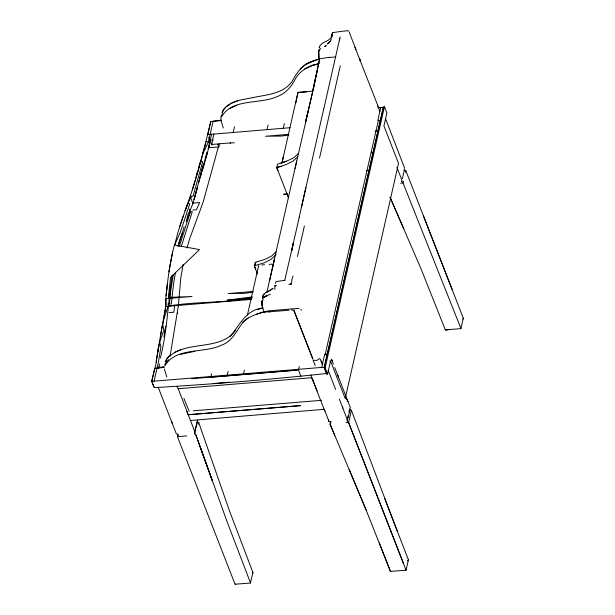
<?xml version="1.0" encoding="UTF-8"?>
<svg xmlns="http://www.w3.org/2000/svg" width="615" height="615" viewBox="0 0 615 615"><rect width="100%" height="100%" fill="white"/><g stroke="black" fill="none" stroke-linecap="round" stroke-linejoin="round"><path stroke-width="0.92" d="M320.369 58.725L329.14 57.287M207.739 134.8L210.768 121.516L221.423 120.555M262.298 302.826L262.19 305.947L262.298 302.864M318.462 51.506L318.808 55.35L318.701 50.438L318.724 57.595M230.248 143.526L230.271 142.918L234.361 142.795M384.613 498.388L408.414 559.811L406.054 570.213L390.456 571.404L366.202 510.219L330.055 424.173L330.801 421.852L329.01 421.498L328.333 419.83M401.518 181.456L401.995 180.326L396.852 167.303M318.632 50.707L318.547 52.536L318.839 49.792M211.053 121.409L210.768 121.516C203.634 151.621 195.824 181.825 185.069 210.791L190.358 197.969L193.202 195.678L202.704 161.684L200.621 161.86L193.656 185.661M172.077 275.382C167.957 303.011 167.257 330.762 160.369 358.061M174.26 245.47C169.609 263.381 167.441 281.793 165.666 300.166L166.158 305.178L165.45 307.708L166.158 298.613L192.026 296.492L168.402 297.422L170.563 277.48L199.491 249.575L174.629 245.093L177.973 232.293L183.385 215.519M177.797 435.005L177.435 436.658L235.045 584.227L250.536 583.02L227.066 521.651L195.985 435.159L194.532 433.583L197.769 420.091L197.023 421.905M158.839 368.408L159.454 363.957M178.342 305.932L180.833 277.473L183.178 264.312M166.073 295.877L166.765 288.543M262.628 298.621L262.905 295.861L262.52 297.56M158.347 368.277L158.493 366.871L159.692 367.463L163.997 366.502M167.441 283.392L166.358 292.725M274.882 285.66L274.851 289.465M164.036 336.989L164.728 330.885L165.95 326.211M314.227 83.848L319.17 60.931L318.739 55.634L318.847 58.302M170.155 355.839L178.404 305.394M275.582 283.6L275.812 281.716M195.063 432.376L178.212 388.734L311.59 377.741M332.285 32.956L331.608 37.515M324.574 367.993L326.719 373.49C269.47 379.616 211.937 384.206 154.473 387.642L151.69 381.377L156.387 362.127L156.026 362.327L159.7 342.04L163.867 330.209L162.791 324.689L165.589 307.392L164.835 311.72M181.225 246.592L192.303 211.668L190.404 211.814L186.145 221.738L188.328 213.32L189.497 211.86L192.902 203.534L190.45 197.269L191.088 195.854M164.705 312.036L157.74 351.657M173.361 274.221L170.878 289.88L169.433 304.156L171.331 304.01L172.869 289.726A595.297 395.23 -21.3 0 1 175.467 272.391M331.47 37.438L332.108 34.294L331.316 37.323L331.923 36.047C329.894 42.12 320.169 41.413 319.223 47.962M168.91 271.915L172.654 251.95M156.295 361.097L158.439 347.421M292.025 250.305L293.224 243.186L291.595 250.659M291.464 284.238L291.902 279.725L293.04 275.927M160.354 336.497L162.422 324.889M319.17 60.931L314.503 83.771L305.563 121.985L307.884 112.153M295.823 102.989L297.944 92.511L312.558 91.166M340.279 65.751L319.5 158.193M404.708 168.395L385.382 118.311M340.133 36.839L323.736 109.04M331.354 38.737L330.509 41.436M297.452 256.524L304.379 226.005M262.682 296.922L262.905 295.861M192.902 203.534L200.006 177.604C201.751 167.226 207.678 155.426 208.854 145.87L209.923 140.412L208.677 137.207M319.569 46.356L319.246 47.878M272.822 266.533L274.536 258.615L269.678 280.394M348.928 412.073L349.328 410.236M405.477 172.308L405.839 170.663L404.263 170.501L403.993 169.763M299.197 217.157L303.718 197.254M301.527 206.863L323.651 109.178M378.486 119.979L325.12 354.717M295.023 168.518L314.503 83.771M312.881 89.752L317.194 71.056M405.446 570.236L406.054 570.213L348.62 422.62L351.38 410.259L349.481 409.798M152.028 381.323L154.096 381.154L158.455 361.958L160.884 347.045L159.7 342.04M230.271 142.918L213.805 144.271L211.614 145.055L213.866 133.87M233.223 132.363L234.492 126.782M195.178 430.031L196.823 422.805M210.976 376.495L211.614 373.682M267.041 129.588L268.102 124.945M227.235 375.158L228.088 371.414M283.307 128.258L284.361 123.607M257.516 274.082L254.379 266.041L255.033 265.603L255.809 262.182L264.673 259.492L271.438 256.171L276.181 251.889M247.43 314.949L258.669 265.511M282.108 162.237L297.944 92.511M243.494 373.828L244.347 370.084M266.948 291.933L296.691 161.061M298.644 369.308L299.282 366.494M154.096 381.154L321.707 367.416L324.682 354.302L327.249 354.094M377.987 119.587L380.731 107.502L378.325 107.317M330.555 361.005L327.572 374.135L326.711 374.204L324.259 367.924L383.576 106.749L384.437 106.679L386.873 112.991L383.929 125.967L398.528 163.375L345.2 398.482L330.555 361.005L329.694 361.074M327.572 374.135L325.127 367.855L384.437 106.679M348.136 415.725L347.029 420.583L348.62 422.62L403.286 562.994M347.967 418.3L350.012 409.29M402.387 178.65L404.432 169.64M390.102 197.4L421.014 268.77L445.329 329.848L460.866 328.656L463.31 318.209L405.839 170.663M164.459 367.432L154.78 368.277L151.767 381.369L153.988 387.289M281.878 163.275L283.484 156.241M200.621 161.86L205.902 142.611M211.583 134.147L208.823 147.7L218.417 147M284.799 280.125L299.39 216.826M178.066 246.653C179.15 239.727 182.64 233.592 184.062 226.766M303.702 197.015L305.886 187.66M203.111 153.243L208.339 142.065L213.121 121.24L221.3 120.186M403.432 181.317L403.033 182.993L460.966 328.564M198.63 182.447L203.742 163.413M203.019 168.456L207.401 152.828L206.971 152.197L205.056 159.439L205.379 159.846M211.46 144.464L211.829 142.995M197.561 171.401L196.185 176.244M200.259 162.06L198.922 166.834M200.19 177.804L204.119 163.997M179.38 246.131L190.404 211.814M187.075 247.976L189.543 239.112L203.135 202.097L219.317 143.456M192.403 189.874L193.517 185.968M202.75 153.442L203.849 149.645M179.718 226.512L187.383 204.188M182.486 232.731L178.458 244.97M163.682 319.608L168.095 306.247C195.916 301.004 224.513 303.71 252.173 297.337M339.334 40.098L339.926 38.507M198.253 424.335L198.799 422.766L196.992 422.374M407.976 560.826L408.414 559.811L407.953 560.734M300.758 309.376L301.45 310.144M206.225 141.458L208.339 142.065M252.542 573.495L252.95 572.55L229.533 511.019L198.799 422.766M174.629 245.093L180.395 232.047L189.758 203.949L187.921 203.088M263.22 299.244L261.936 302.073L261.867 300.589M223.36 110.562L222.569 112.284L221.923 112.476L223.468 109.47L226.235 106.664L230.087 104.173M166.042 361.197L166.834 359.475M221.538 116.819C232.578 97.893 259.93 104.711 277.58 96.424C285.606 93.465 291.31 86.876 295.077 79.404C298.89 72.239 305.778 67.696 313.196 64.89M165.012 365.733C175.882 346.952 203.68 353.694 221.054 345.338C231.901 341.932 236.245 331.154 242.602 322.883C248.168 316.264 256.824 314.296 264.573 311.375M263.551 294.916L265.534 292.778L270.515 290.203M165.297 361.812L166.942 358.384L169.709 355.578M190.589 196.961L189.989 198.168L190.358 197.969M462.857 319.131L463.31 318.209M222.538 113.575L220.993 116.581L220.908 120.102L223.299 127.989M349.52 409.321L350.342 407.584L337.773 375.311M164.597 364.926L166.012 362.489L168.771 359.683M229.826 336.72C240.035 325.212 245.324 309.899 263.028 307.954M330.163 423.843L330.616 423.143M318.716 50.761L320.738 48.57M347.46 420.122L339.342 398.997M263.166 295.1L264.043 293.878M328.164 370.276L335.613 389.426M332.369 32.68L342.678 31.188L348.244 30.75L348.882 31.357M212.967 140.381L212.775 139.828L210.13 140.428L210.491 140.958L208.823 147.7L208.424 147.062M223.752 109.701C230.21 100.483 242.456 99.799 252.504 97.685M167.226 358.614C184.685 339.073 219.355 352.257 235.614 330.301M207.739 134.624L290.003 127.705M298.513 153.396L293.801 157.755L286.582 161.176L281.032 163.029M297.737 156.817L293.024 161.168L285.983 164.597L276.735 167.626L288.566 197.907M276.089 254.695L270.731 259.553L263.889 262.943L255.033 265.603M300.243 69.088L305.716 64.291L314.219 60.585L319.485 58.963M242.564 322.245L248.122 317.894M262.897 298.091L266.087 295.946L270.331 294.231M266.902 292.286L272.706 288.504M190.289 420.529L324.097 409.306L310.744 375.05M274.851 285.944L275.42 285.575M324.912 46.586L326.25 45.687L324.651 46.479M255.809 262.182L255.156 262.62L254.379 266.041L255.686 268.932M271.868 289.088L273.06 288.312M447.42 329.725L445.329 329.848L448.889 329.632M305.624 64.498L314.219 60.585L319.431 59.102M322.767 409.459L324.097 409.306M229.71 108.44L236.936 105.265M315.195 365.602L313.112 360.229L316.81 360.436L319.408 358.583L320.415 359.391L322.506 364.749M304.648 68.98L313.158 65.275L319.3 63.383M314.327 60.685C303.572 63.13 296.914 72.132 292.14 81.388C283.192 94.041 266.28 94.71 252.458 97.685M230.817 103.558L237.997 100.576M174.291 352.472L181.471 349.489M264.212 297.13L266.918 296.099M194.532 433.583L195.309 434.205M264.25 296.599L266.087 295.946M270.554 311.736L264.273 312.082L262.321 307.454L261.905 301.827L262.298 304.533M286.582 161.176L277.511 164.205L276.735 167.626L278.042 170.524M257.693 309.499L262.905 308.015M313.158 65.275L318.462 63.852M256.624 314.188L268.325 310.852L299.182 308.323M283.822 280.525L284.976 280.271M288.758 284.407L291.149 284.115M188.398 414.687L300.574 405.623L188.044 414.779L186.899 411.374M180.51 354.371L194.863 351.288M277.134 167.257L281.355 166.381M276.642 281.516L284.291 280.402M235.238 584.25L235.837 584.15M288.865 134.962L281.516 136.069L265.534 136.246L288.489 134.362M253.103 292.071L244.616 293.347L228.119 293.532L252.98 291.495M252.25 296.937L227.15 300.174L243.732 298.813L251.412 298.767M250.405 582.959L252.95 572.55M375.05 131.21L378.494 130.826M275.051 285.829L276.527 285.668M193.133 203.081L199.691 202.512L196.423 209.753L192.872 210.046M400.642 183.224L403.033 182.993L401.803 181.325M269.132 264.381L271.915 264.143M300.935 376.295L298.483 370.015L210.807 377.249M377.964 107.725L383.291 107.294L324.266 367.209L321.707 367.416M377.771 120.517L380.339 120.309M366.671 170.686L369.715 170.493M287.351 193.956L283.553 194.271L287.336 194.025M165.981 306.424L251.527 299.413M288.965 310.229L269.024 311.828M324.259 367.924L325.127 367.855M321.576 400.327L193.225 410.789M291.502 310.014L292.871 309.906M191.619 378.717L296.668 370.153M213.251 383.537L229.51 382.215M186.722 435.92L177.435 436.658L178.473 434.897L177.989 434.167L176.397 433.982L158.155 387.112M329.14 57.449L335.682 56.949M169.179 312.597L173.822 312.228L174.745 305.248L169.294 305.693L168.556 305.217M261.79 264.934L264.535 264.734M298.283 92.342L306.662 91.804M262.321 307.454L262.789 307.423M346.014 422.543L348.62 422.62M178.127 388.734L176.943 386.289M330.539 421.659L329.01 421.498L324.366 409.582L323.859 409.413M377.648 105.957L379.993 111.33M330.785 422.321L330.801 421.852M293.693 310.129L312.858 359.091L293.955 310.229M217.533 144.502L219.494 146.27M189.166 411.32L183.931 398.428M168.964 294.316L169.394 294.954M168.095 303.579L168.525 304.21M167.995 304.594L168.418 305.225M189.451 210.099L189.874 210.737M208.101 148.215L208.485 148.799M264.442 311.713L264.742 312.182M345.307 397.229L348.052 401.649M194.578 433.014L194.84 433.467M290.541 283.461L290.749 283.884M321.053 361.028L322.037 363.234M390.048 197.292L403.771 228.695M354.947 47.24L378.041 106.141M330.055 424.173L334.806 435.443M349.182 469.337L366.202 510.219M371.36 151.336L373.128 155.68M313.304 381.208L312.005 378.002L317.094 390.948M189.743 209.069L190.004 209.723M334.714 367.562L338.465 377.057M390.456 571.404L379.309 542.868M452.163 289.611L423.466 215.95M349.289 32.341L355.962 49.561M333.43 364.149L331.516 359.229L332.254 361.243M397.29 531.229L351.38 410.259M360.521 61.208L359.375 58.202L360.444 61.054M324.366 409.582L324.912 411.051M171.708 421.859L172.331 423.543M195.985 435.159L212.244 480.538L200.06 446.582M166.773 376.903L164.382 369.015M342.57 406.946L342.932 408.037M177.551 312.735L177.674 313.612M288.028 196.147L288.112 196.823M197.384 187.506L194.117 199.406L197.384 187.506M330.201 41.243L327.534 43.926L330.201 41.243"/></g></svg>
